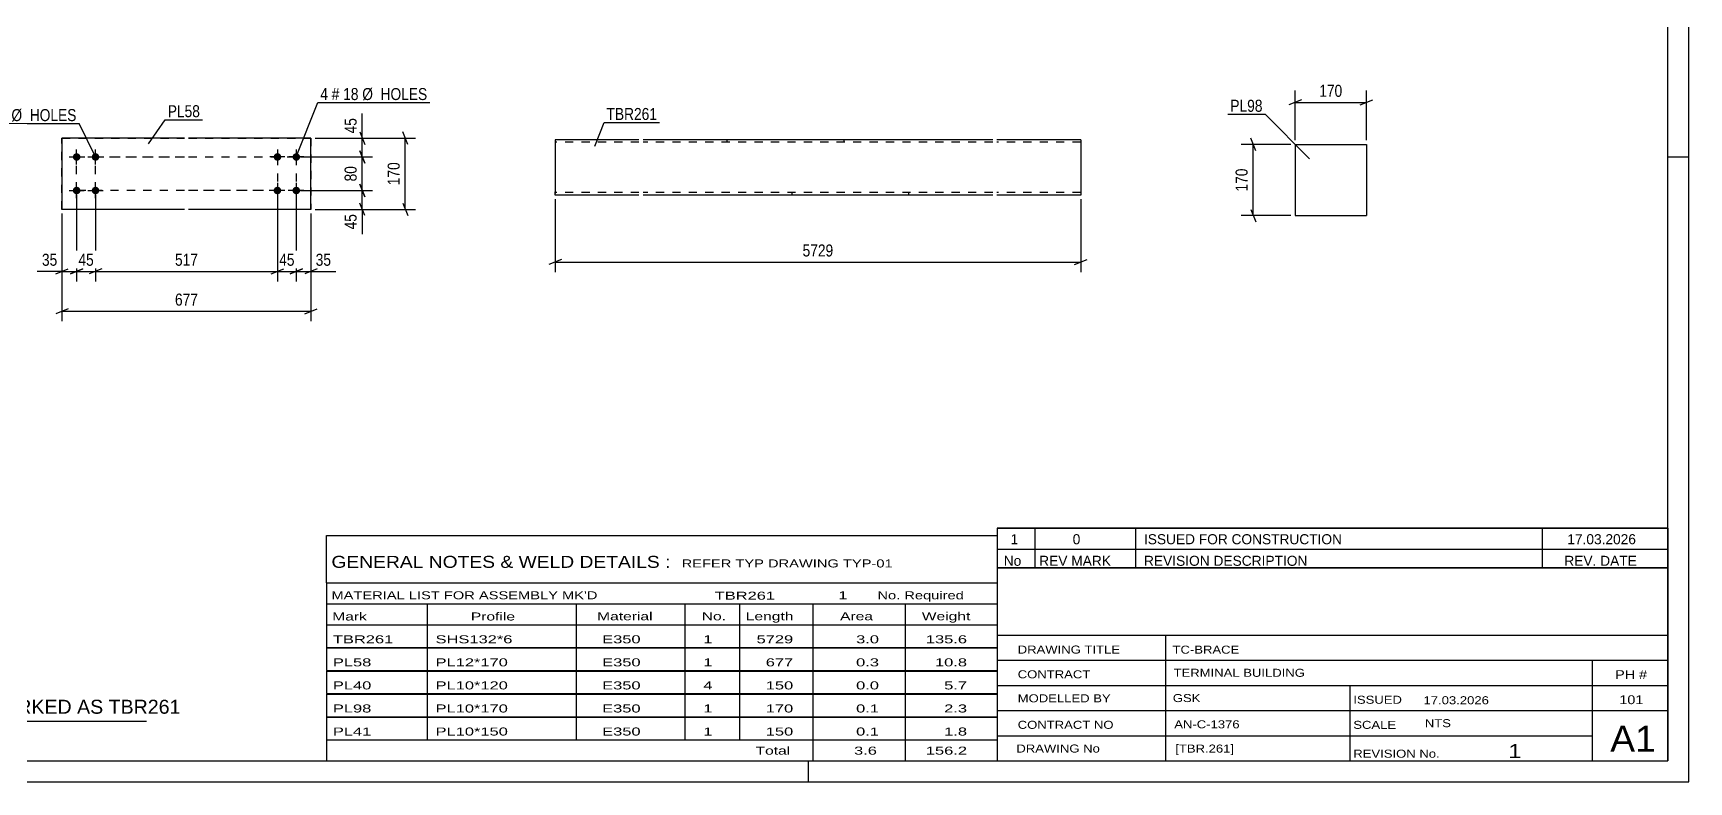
# Model space of a CAD drawing. Header units: millimetres. Extents: x 0 to 594, y 0 to 420.
# Drawn here: x 199 to 594, y 0 to 178.6 of the extents above; entities that cross this region are included whole.
import ezdxf

# ---------------------------------------------------------------- set-up
doc = ezdxf.new("R2010")
doc.units = ezdxf.units.MM
doc.linetypes.add('DXK_LINE_DOT2', pattern=[3.9198, 1.9599, -1.9599])
doc.styles.add('Arial', font='ARIAL.TTF', dxfattribs={"height": 0.2})
doc.styles.add('Arial Narrow', font='ARIALN.TTF', dxfattribs={"height": 0.2})

# ---------------------------------------------------------------- blocks, each defined once
blk = doc.blocks.new('Unknown-580875009-1129')
at = {"color": 5, "linetype": 'Continuous'}
for p, q in [((594, 0), (594, 420)), ((589, 5), (589, 415)), ((594, 149), (589, 149)), ((5, 5), (589, 5)), ((384, 0), (384, 5)), ((0, 0), (594, 0))]:
    blk.add_line(p, q, dxfattribs=at)
blk = doc.blocks.new('Bolt-580875009-1256 - 1220')
at = {"linetype": 'Continuous'}
for points in [[(209.94, 149.78), (210.07, 149.64), (210.17, 149.49), (210.24, 149.31), (210.27, 149.12), (210.26, 148.94), (210.21, 148.75), (210.12, 148.59), (210.01, 148.44), (209.86, 148.32), (209.69, 148.24), (209.51, 148.19), (209.32, 148.18), (209.14, 148.21), (208.96, 148.28), (208.8, 148.38), (208.67, 148.51), (208.57, 148.67), (208.5, 148.85), (208.47, 149.03), (208.48, 149.22), (208.53, 149.4), (208.62, 149.57), (208.73, 149.72), (208.88, 149.83), (209.05, 149.92), (209.23, 149.97), (209.42, 149.98), (209.6, 149.95), (209.78, 149.88)], [(214.44, 149.78), (214.57, 149.64), (214.67, 149.49), (214.74, 149.31), (214.77, 149.12), (214.76, 148.94), (214.71, 148.75), (214.62, 148.59), (214.51, 148.44), (214.36, 148.32), (214.19, 148.24), (214.01, 148.19), (213.82, 148.18), (213.64, 148.21), (213.46, 148.28), (213.3, 148.38), (213.17, 148.51), (213.07, 148.67), (213, 148.85), (212.97, 149.03), (212.98, 149.22), (213.03, 149.4), (213.12, 149.57), (213.23, 149.72), (213.38, 149.83), (213.55, 149.92), (213.73, 149.97), (213.92, 149.98), (214.1, 149.95), (214.28, 149.88)], [(209.94, 141.78), (210.07, 141.64), (210.17, 141.49), (210.24, 141.31), (210.27, 141.12), (210.26, 140.94), (210.21, 140.75), (210.12, 140.59), (210.01, 140.44), (209.86, 140.32), (209.69, 140.24), (209.51, 140.19), (209.32, 140.18), (209.14, 140.21), (208.96, 140.28), (208.8, 140.38), (208.67, 140.51), (208.57, 140.67), (208.5, 140.85), (208.47, 141.03), (208.48, 141.22), (208.53, 141.4), (208.62, 141.57), (208.73, 141.72), (208.88, 141.83), (209.05, 141.92), (209.23, 141.97), (209.42, 141.98), (209.6, 141.95), (209.78, 141.88)], [(214.44, 141.78), (214.57, 141.64), (214.67, 141.49), (214.74, 141.31), (214.77, 141.12), (214.76, 140.94), (214.71, 140.75), (214.62, 140.59), (214.51, 140.44), (214.36, 140.32), (214.19, 140.24), (214.01, 140.19), (213.82, 140.18), (213.64, 140.21), (213.46, 140.28), (213.3, 140.38), (213.17, 140.51), (213.07, 140.67), (213, 140.85), (212.97, 141.03), (212.98, 141.22), (213.03, 141.4), (213.12, 141.57), (213.23, 141.72), (213.38, 141.83), (213.55, 141.92), (213.73, 141.97), (213.92, 141.98), (214.1, 141.95), (214.28, 141.88)]]:
    blk.add_hatch(color=1, dxfattribs=at).paths.add_polyline_path(points)
at = {"color": 1, "linetype": 'Continuous'}
for p, q in [((209.37, 147.28), (209.37, 150.88)), ((213.87, 147.28), (213.87, 150.88)), ((207.57, 149.08), (211.17, 149.08)), ((212.07, 149.08), (215.67, 149.08)), ((209.37, 139.28), (209.37, 142.88)), ((213.87, 139.28), (213.87, 142.88)), ((207.57, 141.08), (211.17, 141.08)), ((212.07, 141.08), (215.67, 141.08))]:
    blk.add_line(p, q, dxfattribs=at)
blk = doc.blocks.new('Bolt-580875009-1261 - 1220')
at = {"linetype": 'Continuous'}
for points in [[(257.84, 149.78), (257.97, 149.64), (258.07, 149.49), (258.14, 149.31), (258.17, 149.12), (258.16, 148.94), (258.11, 148.75), (258.02, 148.59), (257.91, 148.44), (257.76, 148.32), (257.59, 148.24), (257.41, 148.19), (257.22, 148.18), (257.04, 148.21), (256.86, 148.28), (256.7, 148.38), (256.57, 148.51), (256.47, 148.67), (256.4, 148.85), (256.37, 149.03), (256.38, 149.22), (256.43, 149.4), (256.52, 149.57), (256.63, 149.72), (256.78, 149.83), (256.95, 149.92), (257.13, 149.97), (257.32, 149.98), (257.5, 149.95), (257.68, 149.88)], [(262.34, 149.78), (262.47, 149.64), (262.57, 149.49), (262.64, 149.31), (262.67, 149.12), (262.66, 148.94), (262.61, 148.75), (262.52, 148.59), (262.41, 148.44), (262.26, 148.32), (262.09, 148.24), (261.91, 148.19), (261.72, 148.18), (261.54, 148.21), (261.36, 148.28), (261.2, 148.38), (261.07, 148.51), (260.97, 148.67), (260.9, 148.85), (260.87, 149.03), (260.88, 149.22), (260.93, 149.4), (261.02, 149.57), (261.13, 149.72), (261.28, 149.83), (261.45, 149.92), (261.63, 149.97), (261.82, 149.98), (262, 149.95), (262.18, 149.88)], [(257.84, 141.78), (257.97, 141.64), (258.07, 141.49), (258.14, 141.31), (258.17, 141.12), (258.16, 140.94), (258.11, 140.75), (258.02, 140.59), (257.91, 140.44), (257.76, 140.32), (257.59, 140.24), (257.41, 140.19), (257.22, 140.18), (257.04, 140.21), (256.86, 140.28), (256.7, 140.38), (256.57, 140.51), (256.47, 140.67), (256.4, 140.85), (256.37, 141.03), (256.38, 141.22), (256.43, 141.4), (256.52, 141.57), (256.63, 141.72), (256.78, 141.83), (256.95, 141.92), (257.13, 141.97), (257.32, 141.98), (257.5, 141.95), (257.68, 141.88)], [(262.34, 141.78), (262.47, 141.64), (262.57, 141.49), (262.64, 141.31), (262.67, 141.12), (262.66, 140.94), (262.61, 140.75), (262.52, 140.59), (262.41, 140.44), (262.26, 140.32), (262.09, 140.24), (261.91, 140.19), (261.72, 140.18), (261.54, 140.21), (261.36, 140.28), (261.2, 140.38), (261.07, 140.51), (260.97, 140.67), (260.9, 140.85), (260.87, 141.03), (260.88, 141.22), (260.93, 141.4), (261.02, 141.57), (261.13, 141.72), (261.28, 141.83), (261.45, 141.92), (261.63, 141.97), (261.82, 141.98), (262, 141.95), (262.18, 141.88)]]:
    blk.add_hatch(color=1, dxfattribs=at).paths.add_polyline_path(points)
at = {"color": 1, "linetype": 'Continuous'}
for p, q in [((257.27, 150.88), (257.27, 147.28)), ((261.77, 150.88), (261.77, 147.28)), ((259.07, 149.08), (255.47, 149.08)), ((263.57, 149.08), (259.97, 149.08)), ((257.27, 142.88), (257.27, 139.28)), ((261.77, 142.88), (261.77, 139.28)), ((259.07, 141.08), (255.47, 141.08)), ((263.57, 141.08), (259.97, 141.08))]:
    blk.add_line(p, q, dxfattribs=at)
blk = doc.blocks.new('Part-580875009-1276 - 1220')
at = {"color": 2, "linetype": 'Continuous'}
for p, q in [((205.87, 153.58), (205.87, 153.58)), ((235.07, 153.58), (205.87, 153.58)), ((205.87, 153.58), (205.87, 136.58)), ((265.27, 153.58), (236.07, 153.58)), ((265.27, 153.58), (265.27, 153.58)), ((265.27, 136.58), (265.27, 153.58)), ((205.87, 136.58), (205.87, 136.58)), ((235.07, 136.58), (205.87, 136.58)), ((265.27, 136.58), (236.07, 136.58)), ((265.27, 136.58), (265.27, 136.58))]:
    blk.add_line(p, q, dxfattribs=at)
at = {"color": 7, "linetype": 'DXK_LINE_DOT2'}
for p, q in [((205.87, 153.58), (235.07, 153.58)), ((205.87, 136.58), (205.87, 153.58)), ((236.07, 153.58), (265.27, 153.58)), ((265.27, 153.58), (265.27, 136.58)), ((235.07, 136.58), (205.87, 136.58)), ((265.27, 136.58), (236.07, 136.58))]:
    blk.add_line(p, q, dxfattribs=at)
blk = doc.blocks.new('Part-580875009-4337 - 4336')
at = {"color": 2, "linetype": 'Continuous'}
for p, q in [((500.07, 152.08), (500.07, 135.08)), ((500.07, 152.08), (517.07, 152.08)), ((517.07, 152.08), (517.07, 135.08)), ((500.07, 135.08), (517.07, 135.08))]:
    blk.add_line(p, q, dxfattribs=at)
blk = doc.blocks.new('Part-580875009-1478 - 1462')
at = {"color": 2, "linetype": 'Continuous'}
for p, q in [((343.52, 153.19), (323.52, 153.19)), ((323.52, 153.19), (323.52, 151.99)), ((323.52, 151.99), (323.52, 140.73)), ((427.92, 153.19), (344.52, 153.19)), ((448.92, 153.19), (428.92, 153.19)), ((448.92, 153.19), (448.92, 153.1)), ((448.92, 153.1), (448.92, 151.99)), ((448.92, 151.99), (448.92, 139.99)), ((323.52, 140.08), (323.52, 140.73)), ((323.52, 139.99), (323.52, 140.08)), ((343.52, 139.99), (323.52, 139.99)), ((427.92, 139.99), (344.52, 139.99)), ((448.92, 139.99), (428.92, 139.99))]:
    blk.add_line(p, q, dxfattribs=at)
at = {"color": 7, "linetype": 'DXK_LINE_DOT2'}
for p, q in [((343.52, 152.59), (323.52, 152.59)), ((427.92, 152.59), (344.52, 152.59)), ((364.52, 153.19), (364.52, 152.59)), ((392.42, 153.19), (392.42, 152.59)), ((448.92, 152.59), (428.92, 152.59)), ((448.92, 152.84), (448.92, 151.99)), ((323.52, 140.73), (323.52, 140.34)), ((323.52, 140.59), (323.52, 140.64)), ((343.52, 140.59), (323.52, 140.59)), ((427.92, 140.59), (344.52, 140.59)), ((380.03, 139.99), (380.03, 140.59)), ((407.92, 139.99), (407.92, 140.59)), ((448.92, 140.59), (428.92, 140.59)), ((448.92, 140.64), (448.92, 140.73)), ((448.92, 140.59), (448.92, 140.64)), ((448.92, 140.59), (448.92, 140.64))]:
    blk.add_line(p, q, dxfattribs=at)
blk = doc.blocks.new('Rectangle-580875009-1446 - 1220')
at = {"color": 1, "linetype": 'DXK_LINE_DOT2'}
for p, q in [((209.37, 149.08), (235.07, 149.08)), ((209.37, 141.08), (209.37, 149.08)), ((236.07, 149.08), (261.77, 149.08)), ((261.77, 149.08), (261.77, 141.08)), ((235.07, 141.08), (209.37, 141.08)), ((261.77, 141.08), (236.07, 141.08))]:
    blk.add_line(p, q, dxfattribs=at)
blk = doc.blocks.new('Rectangle-580875009-1435 - 1220')
at = {"color": 1, "linetype": 'DXK_LINE_DOT2'}
for p, q in [((213.87, 149.08), (235.07, 149.08)), ((213.87, 141.08), (213.87, 149.08)), ((236.07, 149.08), (257.27, 149.08)), ((257.27, 149.08), (257.27, 141.08)), ((235.07, 141.08), (213.87, 141.08)), ((257.27, 141.08), (236.07, 141.08))]:
    blk.add_line(p, q, dxfattribs=at)
blk = doc.blocks.new('StraightDimension-580875009-1280 - 1220')
at = {"color": 7, "linetype": 'Continuous'}
for p, q in [((276.91, 142.58), (278.11, 139.58)), ((262.77, 141.08), (279.91, 141.08)), ((277.51, 136.58), (277.51, 141.08)), ((266.27, 136.58), (279.91, 136.58)), ((278.11, 135.08), (276.91, 138.08))]:
    blk.add_line(p, q, dxfattribs=at)
at = {"color": 0}
blk.add_wipeout([(276.76, 136.05), (272.56, 136.05), (272.56, 131.2), (276.76, 131.2)], dxfattribs=at)
at = {"color": 7, "linetype": 'Continuous'}
blk.add_line((277.51, 136.58), (277.51, 130.67), dxfattribs=at)
blk.add_line((277.51, 136.58), (277.51, 130.67), dxfattribs=at)
at = {"color": 3, "style": 'Arial Narrow'}
blk.add_text('45', height=2.863, rotation=90.0002, dxfattribs=at).set_placement((276.16, 131.8))
blk = doc.blocks.new('StraightDimension-580875009-1420 - 1220')
at = {"color": 7, "linetype": 'Continuous'}
for p, q in [((209.37, 140.08), (209.37, 119.38)), ((205.87, 135.58), (205.87, 119.38)), ((204.37, 121.18), (207.37, 122.38)), ((205.87, 121.78), (209.37, 121.78)), ((210.87, 122.38), (207.87, 121.18))]:
    blk.add_line(p, q, dxfattribs=at)
at = {"color": 0}
blk.add_wipeout([(205.35, 122.53), (205.35, 126.73), (200.49, 126.73), (200.49, 122.53)], dxfattribs=at)
at = {"color": 7, "linetype": 'Continuous'}
blk.add_line((205.87, 121.78), (199.96, 121.78), dxfattribs=at)
blk.add_line((205.87, 121.78), (199.96, 121.78), dxfattribs=at)
at = {"color": 3, "style": 'Arial Narrow'}
blk.add_text('35', height=2.863, dxfattribs=at).set_placement((201.09, 123.13))
blk = doc.blocks.new('StraightDimension-580875009-1292 - 1220')
at = {"color": 7, "linetype": 'Continuous'}
for p, q in [((276.91, 150.58), (278.11, 147.58)), ((262.77, 149.08), (279.91, 149.08)), ((277.51, 141.08), (277.51, 149.08)), ((278.11, 139.58), (276.91, 142.58)), ((262.77, 141.08), (279.91, 141.08))]:
    blk.add_line(p, q, dxfattribs=at)
at = {"color": 0}
blk.add_wipeout([(276.76, 147.51), (272.56, 147.51), (272.56, 142.65), (276.76, 142.65)], dxfattribs=at)
at = {"color": 3, "style": 'Arial Narrow'}
blk.add_text('80', height=2.863, rotation=90.0002, dxfattribs=at).set_placement((276.16, 143.25))
blk = doc.blocks.new('StraightDimension-580875009-1301 - 1220')
at = {"color": 7, "linetype": 'Continuous'}
for p, q in [((276.91, 155.08), (278.11, 152.08)), ((266.27, 153.58), (279.91, 153.58)), ((278.11, 147.58), (276.91, 150.58)), ((277.51, 149.08), (277.51, 153.58)), ((262.77, 149.08), (279.91, 149.08))]:
    blk.add_line(p, q, dxfattribs=at)
at = {"color": 0}
blk.add_wipeout([(276.76, 158.96), (272.56, 158.96), (272.56, 154.1), (276.76, 154.1)], dxfattribs=at)
at = {"color": 7, "linetype": 'Continuous'}
blk.add_line((277.51, 153.58), (277.51, 159.48), dxfattribs=at)
blk.add_line((277.51, 153.58), (277.51, 159.48), dxfattribs=at)
at = {"color": 3, "style": 'Arial Narrow'}
blk.add_text('45', height=2.863, rotation=90.0002, dxfattribs=at).set_placement((276.16, 154.7))
blk = doc.blocks.new('StraightDimension-580875009-1384 - 1220')
at = {"color": 7, "linetype": 'Continuous'}
for p, q in [((205.87, 135.58), (205.87, 109.87)), ((265.27, 135.58), (265.27, 109.87)), ((207.37, 112.87), (204.37, 111.67)), ((205.87, 112.27), (265.27, 112.27)), ((263.77, 111.67), (266.77, 112.87))]:
    blk.add_line(p, q, dxfattribs=at)
at = {"color": 0}
blk.add_wipeout([(238.91, 113.02), (238.91, 117.22), (232.23, 117.22), (232.23, 113.02)], dxfattribs=at)
at = {"color": 3, "style": 'Arial Narrow'}
blk.add_text('677', height=2.863, dxfattribs=at).set_placement((232.83, 113.62))
blk = doc.blocks.new('StraightDimension-580875009-1389 - 1220')
at = {"color": 7, "linetype": 'Continuous'}
for p, q in [((261.77, 140.08), (261.77, 119.38)), ((265.27, 135.58), (265.27, 119.38)), ((260.27, 121.18), (263.27, 122.38)), ((261.77, 121.78), (265.27, 121.78)), ((266.77, 122.38), (263.77, 121.18))]:
    blk.add_line(p, q, dxfattribs=at)
at = {"color": 0}
blk.add_wipeout([(270.65, 122.53), (270.65, 126.73), (265.8, 126.73), (265.8, 122.53)], dxfattribs=at)
at = {"color": 7, "linetype": 'Continuous'}
blk.add_line((265.27, 121.78), (271.18, 121.78), dxfattribs=at)
blk.add_line((265.27, 121.78), (271.18, 121.78), dxfattribs=at)
at = {"color": 3, "style": 'Arial Narrow'}
blk.add_text('35', height=2.863, dxfattribs=at).set_placement((266.4, 123.13))
blk = doc.blocks.new('StraightDimension-580875009-1395 - 1220')
at = {"color": 7, "linetype": 'Continuous'}
for p, q in [((257.27, 140.08), (257.27, 119.38)), ((261.77, 140.08), (261.77, 119.38)), ((255.77, 121.18), (258.77, 122.38)), ((257.27, 121.78), (261.77, 121.78)), ((263.27, 122.38), (260.27, 121.18))]:
    blk.add_line(p, q, dxfattribs=at)
at = {"color": 0}
blk.add_wipeout([(261.95, 122.53), (261.95, 126.73), (257.09, 126.73), (257.09, 122.53)], dxfattribs=at)
at = {"color": 3, "style": 'Arial Narrow'}
blk.add_text('45', height=2.863, dxfattribs=at).set_placement((257.69, 123.13))
blk = doc.blocks.new('StraightDimension-580875009-1404 - 1220')
at = {"color": 7, "linetype": 'Continuous'}
for p, q in [((213.87, 140.08), (213.87, 119.38)), ((257.27, 140.08), (257.27, 119.38)), ((215.37, 122.38), (212.37, 121.18)), ((213.87, 121.78), (257.27, 121.78)), ((255.77, 121.18), (258.77, 122.38))]:
    blk.add_line(p, q, dxfattribs=at)
at = {"color": 0}
blk.add_wipeout([(238.91, 122.53), (238.91, 126.73), (232.23, 126.73), (232.23, 122.53)], dxfattribs=at)
at = {"color": 3, "style": 'Arial Narrow'}
blk.add_text('517', height=2.863, dxfattribs=at).set_placement((232.83, 123.13))
blk = doc.blocks.new('StraightDimension-580875009-1412 - 1220')
at = {"color": 7, "linetype": 'Continuous'}
for p, q in [((209.37, 140.08), (209.37, 119.38)), ((213.87, 140.08), (213.87, 119.38)), ((207.87, 121.18), (210.87, 122.38)), ((209.37, 121.78), (213.87, 121.78)), ((215.37, 122.38), (212.37, 121.18))]:
    blk.add_line(p, q, dxfattribs=at)
at = {"color": 0}
blk.add_wipeout([(214.05, 122.53), (214.05, 126.73), (209.19, 126.73), (209.19, 122.53)], dxfattribs=at)
at = {"color": 3, "style": 'Arial Narrow'}
blk.add_text('45', height=2.863, dxfattribs=at).set_placement((209.79, 123.13))
blk = doc.blocks.new('StraightDimension-580875009-1427 - 1220')
at = {"color": 7, "linetype": 'Continuous'}
for p, q in [((288.38, 152.08), (287.18, 155.08)), ((266.27, 153.58), (290.18, 153.58)), ((287.78, 136.58), (287.78, 153.58)), ((266.27, 136.58), (290.18, 136.58)), ((287.18, 138.08), (288.38, 135.08))]:
    blk.add_line(p, q, dxfattribs=at)
at = {"color": 0}
blk.add_wipeout([(287.03, 148.42), (282.83, 148.42), (282.83, 141.74), (287.03, 141.74)], dxfattribs=at)
at = {"color": 3, "style": 'Arial Narrow'}
blk.add_text('170', height=2.863, rotation=90.0002, dxfattribs=at).set_placement((286.43, 142.34))
blk = doc.blocks.new('StraightDimension-580875009-4342 - 4336')
at = {"color": 7, "linetype": 'Continuous'}
for p, q in [((501.57, 162.68), (498.57, 161.48)), ((500.07, 153.08), (500.07, 164.93)), ((500.07, 162.08), (517.07, 162.08)), ((515.57, 161.48), (518.57, 162.68)), ((517.07, 153.08), (517.07, 164.93))]:
    blk.add_line(p, q, dxfattribs=at)
at = {"color": 0}
blk.add_wipeout([(511.91, 162.83), (511.91, 167.03), (505.22, 167.03), (505.22, 162.83)], dxfattribs=at)
at = {"color": 3, "style": 'Arial Narrow'}
blk.add_text('170', height=2.863, dxfattribs=at).set_placement((505.82, 163.43))
blk = doc.blocks.new('StraightDimension-580875009-4346 - 4336')
at = {"color": 7, "linetype": 'Continuous'}
for p, q in [((499.07, 152.08), (487.22, 152.08)), ((490.67, 150.58), (489.47, 153.58)), ((490.07, 135.08), (490.07, 152.08)), ((499.07, 135.08), (487.22, 135.08)), ((489.47, 136.58), (490.67, 133.58))]:
    blk.add_line(p, q, dxfattribs=at)
at = {"color": 0}
blk.add_wipeout([(489.32, 146.93), (485.12, 146.93), (485.12, 140.24), (489.32, 140.24)], dxfattribs=at)
at = {"color": 3, "style": 'Arial Narrow'}
blk.add_text('170', height=2.863, rotation=90.0002, dxfattribs=at).set_placement((488.72, 140.84))
blk = doc.blocks.new('StraightDimension-580875009-1485 - 1462')
at = {"color": 7, "linetype": 'Continuous'}
for p, q in [((323.52, 138.99), (323.52, 121.59)), ((448.92, 138.99), (448.92, 121.59)), ((325.02, 124.59), (322.02, 123.39)), ((323.52, 123.99), (448.92, 123.99)), ((447.42, 123.39), (450.42, 124.59))]:
    blk.add_line(p, q, dxfattribs=at)
at = {"color": 0}
blk.add_wipeout([(390.48, 124.74), (390.48, 128.94), (381.96, 128.94), (381.96, 124.74)], dxfattribs=at)
at = {"color": 3, "style": 'Arial Narrow'}
blk.add_text('5729', height=2.863, dxfattribs=at).set_placement((382.56, 125.34))
blk = doc.blocks.new('Unknown-580875009-4430')
at = {"color": 7, "linetype": 'Continuous'}
for p, q in [((429, 60.55), (589, 60.55)), ((589, 60.55), (429, 60.55)), ((429, 60.55), (429, 55.55)), ((438, 60.55), (438, 55.55)), ((462, 60.55), (462, 55.55)), ((559, 60.55), (559, 55.55)), ((589, 60.55), (589, 55.55)), ((429, 55.55), (589, 55.55)), ((429, 55.55), (429, 51.05)), ((429, 55.55), (589, 55.55)), ((438, 55.55), (438, 51.05)), ((462, 55.55), (462, 51.05)), ((559, 55.55), (559, 51.05)), ((589, 55.55), (589, 51.05)), ((589, 51.05), (429, 51.05))]:
    blk.add_line(p, q, dxfattribs=at)
at = {"color": 7, "linetype": 'Continuous', "style": 'Arial Narrow'}
for s, height, width, p in [('1', 2.39, 1.196471, (432.16, 56.7)), ('0', 2.39, 1.196471, (447, 56.7)), ('ISSUED FOR CONSTRUCTION', 2.3861, 1.196471, (464, 56.7)), ('17.03.2026', 2.386, 1.196471, (565, 56.7)), ('No', 2.386, 1.2, (430.54, 51.55)), ('REV MARK', 2.386, 1.2, (439, 51.55)), ('REVISION DESCRIPTION', 2.3861, 1.2, (464, 51.55)), ('REV. DATE', 2.386, 1.2, (564.28, 51.55))]:
    blk.add_text(s, height=height, dxfattribs=dict(at, width=width)).set_placement(p)
blk = doc.blocks.new('Unknown-580875009-4429')
at = {"color": 7, "linetype": 'Continuous'}
for p, q in [((429, 51.05), (429, 5)), ((429, 51.05), (589, 51.05)), ((589, 51), (589, 5)), ((429, 35), (589, 35)), ((469.14, 35), (469.14, 5)), ((429, 29), (589, 29)), ((571, 5.05), (571, 29.05)), ((429, 23), (589, 23)), ((513.14, 23), (513.14, 5)), ((429, 17), (589, 17)), ((429, 11), (571, 11)), ((429, 5), (589, 5))]:
    blk.add_line(p, q, dxfattribs=at)
at = {"color": 7, "style": 'Arial Narrow'}
for s, height, width, p in [('DRAWING TITLE', 1.9089, 1.425378, (433.88, 30.61)), ('TC-BRACE', 1.909, 1.425378, (470.81, 30.59)), ('CONTRACT', 1.909, 1.425378, (433.88, 24.71)), ('TERMINAL BUILDING', 1.9089, 1.425378, (471.06, 25.07)), ('MODELLED BY', 1.9089, 1.425378, (433.88, 18.98)), ('GSK', 1.909, 1.425378, (470.88, 19.04)), ('ISSUED', 1.909, 1.425378, (513.94, 18.64)), ('17.03.2026', 1.909, 1.425378, (530.69, 18.52)), ('CONTRACT NO', 1.9089, 1.425378, (433.88, 12.66)), ('AN-C-1376', 1.909, 1.425378, (471.23, 12.78)), ('SCALE', 1.909, 1.425378, (513.94, 12.65)), ('A1', 6.204, 1.25, (575.24, 7.2)), ('DRAWING No', 1.909, 1.425378, (433.56, 7)), ('[TBR.261]', 1.909, 1.425378, (471.46, 6.99)), ('1', 3.34, 1.5, (550.91, 5.68)), ('REVISION No.', 1.9089, 1.425378, (513.94, 5.77))]:
    blk.add_text(s, height=height, dxfattribs=dict(at, width=width)).set_placement(p)
at = {"color": 7, "linetype": 'Continuous', "style": 'Arial Narrow'}
for s, height, width, p in [('PH #', 2.1, 1.42538, (576.4, 24.55)), ('101', 2.1, 1.42538, (577.41, 18.55)), ('NTS', 1.909, 1.425378, (531, 13.05))]:
    blk.add_text(s, height=height, dxfattribs=dict(at, width=width)).set_placement(p)
blk = doc.blocks.new('Unknown-580875009-4431')
at = {"color": 7, "linetype": 'Continuous'}
for p, q in [((269, 58.75), (429, 58.75)), ((269, 47.5), (269, 58.75)), ((429, 58.75), (429, 47.5)), ((269, 47.5), (429, 47.5)), ((269, 47.5), (269, 42.5)), ((429, 47.5), (429, 42.5)), ((269, 42.5), (429, 42.5)), ((269, 42.5), (269, 37.5)), ((293, 42.5), (293, 37.5)), ((328.5, 42.5), (328.5, 37.5)), ((354.5, 42.5), (354.5, 37.5)), ((367.5, 42.5), (367.5, 37.5)), ((385, 42.5), (385, 37.5)), ((407, 42.5), (407, 37.5)), ((429, 42.5), (429, 37.5)), ((269, 37.5), (429, 37.5)), ((269, 37.45), (269, 32.05)), ((269, 37.45), (429, 37.45)), ((293, 37.5), (293, 32)), ((328.5, 37.5), (328.5, 32)), ((354.5, 37.5), (354.5, 32)), ((367.5, 37.5), (367.5, 32)), ((385, 37.5), (385, 32)), ((407, 37.5), (407, 32)), ((429, 37.45), (429, 32.05)), ((269, 32.05), (429, 32.05)), ((269, 31.95), (269, 26.55)), ((269, 31.95), (429, 31.95)), ((293, 32), (293, 26.5)), ((328.5, 32), (328.5, 26.5)), ((354.5, 32), (354.5, 26.5)), ((367.5, 32), (367.5, 26.5)), ((385, 32), (385, 26.5)), ((407, 32), (407, 26.5)), ((429, 31.95), (429, 26.55)), ((269, 26.55), (429, 26.55)), ((269, 26.45), (269, 21.05)), ((269, 26.45), (429, 26.45)), ((293, 26.5), (293, 21)), ((328.5, 26.5), (328.5, 21)), ((354.5, 26.5), (354.5, 21)), ((367.5, 26.5), (367.5, 21)), ((385, 26.5), (385, 21)), ((407, 26.5), (407, 21)), ((429, 26.45), (429, 21.05)), ((269, 21.05), (429, 21.05)), ((269, 20.95), (269, 15.55)), ((269, 20.95), (429, 20.95)), ((293, 21), (293, 15.5)), ((328.5, 21), (328.5, 15.5)), ((354.5, 21), (354.5, 15.5)), ((367.5, 21), (367.5, 15.5)), ((385, 21), (385, 15.5)), ((407, 21), (407, 15.5)), ((429, 20.95), (429, 15.55)), ((269, 15.55), (429, 15.55)), ((269, 15.45), (269, 10.05)), ((269, 15.45), (429, 15.45)), ((293, 15.5), (293, 10)), ((328.5, 15.5), (328.5, 10)), ((354.5, 15.5), (354.5, 10)), ((367.5, 15.5), (367.5, 10)), ((385, 15.5), (385, 10)), ((407, 15.5), (407, 10)), ((429, 15.45), (429, 10.05)), ((269, 10.05), (429, 10.05)), ((269, 10), (429, 10)), ((269, 10), (269, 5)), ((385, 10), (385, 5)), ((407, 10), (407, 5)), ((429, 10), (429, 5)), ((269, 5), (429, 5))]:
    blk.add_line(p, q, dxfattribs=at)
at = {"color": 7, "style": 'Arial Narrow'}
for s, height, width, p in [('GENERAL NOTES & WELD DETAILS :', 2.8633, 1.4, (270.15, 51.06)), ('REFER TYP DRAWING TYP-01', 1.9089, 1.6, (353.7, 51.16)), ("MATERIAL LIST FOR ASSEMBLY MK'D", 1.9089, 1.6, (270.15, 43.56)), ('TBR261', 1.909, 1.794707, (361.59, 43.47)), ('1', 1.91, 1.794707, (391.08, 43.56)), ('No. Required', 1.9089, 1.6, (400.41, 43.56)), ('Mark', 1.909, 1.7, (270.34, 38.5)), ('Profile', 1.909, 1.7, (303.41, 38.5)), ('Material', 1.909, 1.7, (333.54, 38.56)), ('No.', 1.909, 1.7, (358.5, 38.56)), ('Length', 1.909, 1.7, (369, 38.56)), ('Area', 1.909, 1.7, (391.5, 38.56)), ('Weight', 1.909, 1.7, (411, 38.56))]:
    blk.add_text(s, height=height, dxfattribs=dict(at, width=width)).set_placement(p)
at = {"color": 7, "linetype": 'Continuous', "style": 'Arial Narrow'}
for s, height, width, p in [('TBR261', 1.909, 1.794707, (270.5, 33.06)), ('SHS132*6', 1.909, 1.794707, (295, 33.06)), ('E350', 1.909, 1.794707, (334.74, 33.06)), ('1', 1.91, 1.794707, (358.86, 33.06)), ('5729', 1.909, 1.794707, (371.58, 33.06)), ('3.0', 1.909, 1.794707, (395.32, 33.06)), ('135.6', 1.909, 1.794707, (411.96, 33.06)), ('PL58', 1.909, 1.794707, (270.5, 27.56)), ('PL12*170', 1.909, 1.794707, (295, 27.56)), ('E350', 1.909, 1.794707, (334.74, 27.56)), ('1', 1.91, 1.794707, (358.86, 27.56)), ('677', 1.909, 1.794707, (373.77, 27.56)), ('0.3', 1.909, 1.794707, (395.32, 27.56)), ('10.8', 1.909, 1.794707, (414.14, 27.56)), ('PL40', 1.909, 1.794707, (270.5, 22.06)), ('PL10*120', 1.909, 1.794707, (295, 22.06)), ('E350', 1.909, 1.794707, (334.74, 22.06)), ('4', 1.91, 1.794707, (358.86, 22.06)), ('150', 1.909, 1.794707, (373.77, 22.06)), ('0.0', 1.909, 1.794707, (395.32, 22.06)), ('5.7', 1.909, 1.794707, (416.33, 22.06)), ('PL98', 1.909, 1.794707, (270.5, 16.56)), ('PL10*170', 1.909, 1.794707, (295, 16.56)), ('E350', 1.909, 1.794707, (334.74, 16.56)), ('1', 1.91, 1.794707, (358.86, 16.56)), ('170', 1.909, 1.794707, (373.77, 16.56)), ('0.1', 1.909, 1.794707, (395.32, 16.56)), ('2.3', 1.909, 1.794707, (416.33, 16.56)), ('PL41', 1.909, 1.794707, (270.5, 11.06)), ('PL10*150', 1.909, 1.794707, (295, 11.06)), ('E350', 1.909, 1.794707, (334.74, 11.06)), ('1', 1.91, 1.794707, (358.86, 11.06)), ('150', 1.909, 1.794707, (373.77, 11.06)), ('0.1', 1.909, 1.794707, (395.32, 11.06)), ('1.8', 1.909, 1.794707, (416.33, 11.06)), ('Total', 1.909, 1.7, (371.33, 6.5)), ('3.6', 1.909, 1.794707, (394.83, 6.5)), ('156.2', 1.909, 1.794707, (411.96, 6.5))]:
    blk.add_text(s, height=height, dxfattribs=dict(at, width=width)).set_placement(p)
blk = doc.blocks.new('Unknown-580875009-4432')
at = {"color": 7, "linetype": 'Continuous'}
blk.add_line((156, 14.5), (226, 14.5), dxfattribs=at)
at = {"color": 7, "style": 'Arial'}
blk.add_text('ONE-TCH-BRACE MARKED AS TBR261', height=3.3428, dxfattribs=at).set_placement((147.99, 16.25))
blk = doc.blocks.new('Mark-580875009-1251 - 1220')
at = {"color": 0}
blk.add_wipeout([(185.62, 157.64), (185.62, 160.64), (183.79, 160.64), (183.79, 157.64)], dxfattribs=at)
blk.add_wipeout([(185.62, 157.64), (185.62, 160.64), (183.79, 160.64), (183.79, 157.64)], dxfattribs=at)
blk.add_wipeout([(188.35, 157.64), (188.35, 160.64), (186.52, 160.64), (186.52, 157.64)], dxfattribs=at)
blk.add_wipeout([(188.35, 157.64), (188.35, 160.64), (186.52, 160.64), (186.52, 157.64)], dxfattribs=at)
at = {"color": 3, "style": 'Arial Narrow'}
blk.add_text('4', height=2.86, dxfattribs=at).set_placement((183.79, 157.64))
at = {"color": 0}
blk.add_wipeout([(192.91, 157.64), (192.91, 160.64), (189.25, 160.64), (189.25, 157.64)], dxfattribs=at)
blk.add_wipeout([(192.91, 157.64), (192.91, 160.64), (189.25, 160.64), (189.25, 157.64)], dxfattribs=at)
at = {"color": 3, "style": 'Arial Narrow'}
blk.add_text('#', height=2.86, dxfattribs=at).set_placement((186.52, 157.64))
at = {"color": 0}
blk.add_wipeout([(209.33, 157.64), (209.33, 160.64), (193.81, 160.64), (193.81, 157.64)], dxfattribs=at)
blk.add_wipeout([(209.33, 157.64), (209.33, 160.64), (193.81, 160.64), (193.81, 157.64)], dxfattribs=at)
at = {"color": 7, "linetype": 'Continuous'}
for p in [(183.19, 157.04), (213.87, 149.08)]:
    blk.add_line(p, (209.93, 157.04), dxfattribs=at)
at = {"color": 3, "style": 'Arial Narrow'}
for s, p in [('18', (189.25, 157.64)), ('Ø  HOLES', (193.81, 157.64))]:
    blk.add_text(s, height=2.863, dxfattribs=at).set_placement(p)
blk = doc.blocks.new('Mark-580875009-1272 - 1220')
at = {"color": 0}
blk.add_wipeout([(238.78, 158.57), (238.78, 161.57), (231.11, 161.57), (231.11, 158.57)], dxfattribs=at)
blk.add_wipeout([(238.78, 158.57), (238.78, 161.57), (231.11, 161.57), (231.11, 158.57)], dxfattribs=at)
at = {"color": 30, "linetype": 'Continuous'}
for p, q in [((226.53, 152.19), (230.51, 157.97)), ((230.51, 157.97), (239.38, 157.97))]:
    blk.add_line(p, q, dxfattribs=at)
at = {"color": 3, "style": 'Arial Narrow'}
blk.add_text('PL58', height=2.863, dxfattribs=at).set_placement((231.11, 158.57))
blk = doc.blocks.new('Mark-580875009-1257 - 1220')
at = {"color": 0}
blk.add_wipeout([(269.32, 162.66), (269.32, 165.66), (267.49, 165.66), (267.49, 162.66)], dxfattribs=at)
blk.add_wipeout([(269.32, 162.66), (269.32, 165.66), (267.49, 165.66), (267.49, 162.66)], dxfattribs=at)
at = {"color": 7, "linetype": 'Continuous'}
blk.add_line((261.77, 149.08), (266.89, 162.06), dxfattribs=at)
at = {"color": 0}
blk.add_wipeout([(272.05, 162.66), (272.05, 165.66), (270.22, 165.66), (270.22, 162.66)], dxfattribs=at)
blk.add_wipeout([(272.05, 162.66), (272.05, 165.66), (270.22, 165.66), (270.22, 162.66)], dxfattribs=at)
at = {"color": 3, "style": 'Arial Narrow'}
blk.add_text('4', height=2.86, dxfattribs=at).set_placement((267.49, 162.66))
at = {"color": 0}
blk.add_wipeout([(276.6, 162.66), (276.6, 165.66), (272.95, 165.66), (272.95, 162.66)], dxfattribs=at)
blk.add_wipeout([(276.6, 162.66), (276.6, 165.66), (272.95, 165.66), (272.95, 162.66)], dxfattribs=at)
at = {"color": 3, "style": 'Arial Narrow'}
blk.add_text('#', height=2.86, dxfattribs=at).set_placement((270.22, 162.66))
at = {"color": 0}
blk.add_wipeout([(293.03, 162.66), (293.03, 165.66), (277.5, 165.66), (277.5, 162.66)], dxfattribs=at)
blk.add_wipeout([(293.03, 162.66), (293.03, 165.66), (277.5, 165.66), (277.5, 162.66)], dxfattribs=at)
at = {"color": 7, "linetype": 'Continuous'}
blk.add_line((266.89, 162.06), (293.63, 162.06), dxfattribs=at)
at = {"color": 3, "style": 'Arial Narrow'}
for s, p in [('18', (272.95, 162.66)), ('Ø  HOLES', (277.5, 162.66))]:
    blk.add_text(s, height=2.863, dxfattribs=at).set_placement(p)
blk = doc.blocks.new('Mark-580875009-4349 - 4336')
at = {"color": 0}
blk.add_wipeout([(492.29, 159.86), (492.29, 162.86), (484.61, 162.86), (484.61, 159.86)], dxfattribs=at)
blk.add_wipeout([(492.29, 159.86), (492.29, 162.86), (484.61, 162.86), (484.61, 159.86)], dxfattribs=at)
at = {"color": 30, "linetype": 'Continuous'}
for p in [(484.01, 159.26), (503.49, 148.65)]:
    blk.add_line(p, (492.89, 159.26), dxfattribs=at)
at = {"color": 3, "style": 'Arial Narrow'}
blk.add_text('PL98', height=2.863, dxfattribs=at).set_placement((484.61, 159.86))
blk = doc.blocks.new('Mark-580875009-1474 - 1462')
at = {"color": 0}
blk.add_wipeout([(347.84, 157.9), (347.84, 160.9), (335.78, 160.9), (335.78, 157.9)], dxfattribs=at)
blk.add_wipeout([(347.84, 157.9), (347.84, 160.9), (335.78, 160.9), (335.78, 157.9)], dxfattribs=at)
at = {"color": 30, "linetype": 'Continuous'}
for p, q in [((332.96, 151.65), (335.18, 157.3)), ((335.18, 157.3), (348.44, 157.3))]:
    blk.add_line(p, q, dxfattribs=at)
at = {"color": 3, "style": 'Arial Narrow'}
blk.add_text('TBR261', height=2.863, dxfattribs=at).set_placement((335.78, 157.9))

msp = doc.modelspace()

# ---------------------------------------------------------------- block references
for name in ['Unknown-580875009-1129', 'Part-580875009-1276 - 1220', 'Bolt-580875009-1256 - 1220', 'Bolt-580875009-1261 - 1220', 'Part-580875009-1478 - 1462', 'Part-580875009-4337 - 4336', 'Rectangle-580875009-1446 - 1220', 'Rectangle-580875009-1435 - 1220', 'Unknown-580875009-4430', 'Unknown-580875009-4431', 'Unknown-580875009-4429', 'Unknown-580875009-4432']:
    msp.add_blockref(name, (0, 0))

# ---------------------------------------------------------------- next in the draw order: block references
for name in ['StraightDimension-580875009-4342 - 4336', 'Mark-580875009-1251 - 1220', 'Mark-580875009-1272 - 1220', 'Mark-580875009-1474 - 1462', 'StraightDimension-580875009-1280 - 1220', 'StraightDimension-580875009-1420 - 1220', 'StraightDimension-580875009-1485 - 1462']:
    msp.add_blockref(name, (0, 0))

# ---------------------------------------------------------------- next in the draw order: block references
for name in ['StraightDimension-580875009-1292 - 1220', 'StraightDimension-580875009-4346 - 4336', 'StraightDimension-580875009-1384 - 1220']:
    msp.add_blockref(name, (0, 0))

# ---------------------------------------------------------------- next in the draw order: block references
for name in ['Mark-580875009-4349 - 4336', 'StraightDimension-580875009-1301 - 1220', 'StraightDimension-580875009-1389 - 1220']:
    msp.add_blockref(name, (0, 0))

# ---------------------------------------------------------------- next in the draw order: block references
for name in ['StraightDimension-580875009-1427 - 1220', 'StraightDimension-580875009-1395 - 1220']:
    msp.add_blockref(name, (0, 0))

# ---------------------------------------------------------------- next in the draw order: block references
for name in ['Mark-580875009-1257 - 1220', 'StraightDimension-580875009-1404 - 1220']:
    msp.add_blockref(name, (0, 0))

# ---------------------------------------------------------------- next in the draw order: block references
msp.add_blockref('StraightDimension-580875009-1412 - 1220', (0, 0))

doc.saveas('drawing.dxf')
